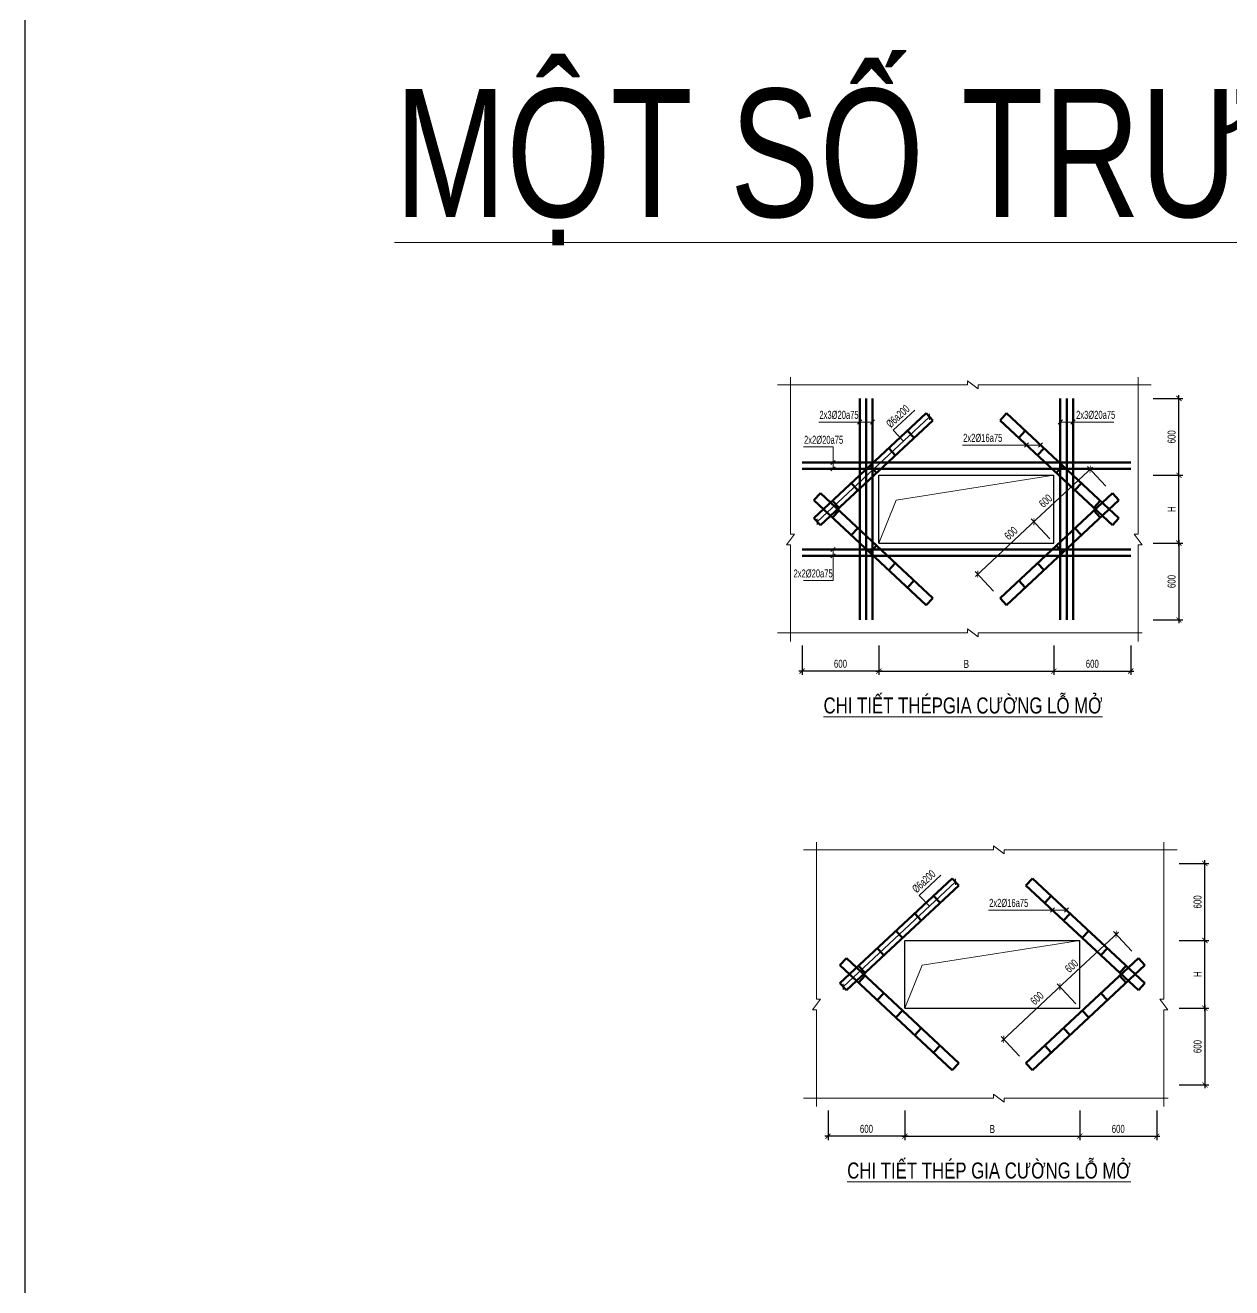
# Model space of a CAD drawing. Header units: millimetres. Extents: x -17374 to 181693, y -29783 to 15580.
# Drawn here: x 145767 to 155183, y -10369 to -515 of the extents above; entities that cross this region are included whole.
import ezdxf
from ezdxf.enums import TextEntityAlignment as Align

# ---------------------------------------------------------------- set-up
doc = ezdxf.new("R2010")
doc.units = ezdxf.units.MM
doc.header["$LTSCALE"] = 250
doc.header["$MEASUREMENT"] = 0
for name, color, linetype, lineweight in [('CDC.02.DIM', 1, 'Continuous', 18), ('CDC.03.BORDER', 3, 'Continuous', 25), ('CDC.05.STEEL', 4, 'Continuous', 50), ('CDC.06.TEXT', 2, 'Continuous', 18), ('CDC.11.NOTE', 8, 'Continuous', 18)]:
    doc.layers.add(name, color=color, linetype=linetype, lineweight=lineweight)
doc.layers.add('DIM', color=1, linetype='Continuous')
doc.styles.add('KCS_SMTEXT', font='arial.ttf', dxfattribs={"width": 0.7})
doc.dimstyles.new('KCS_DIM25', dxfattribs={"dimscale": 25, "dimtxt": 2.5, "dimasz": 1.6, "dimexe": 1.2, "dimexo": 0, "dimgap": 1, "dimtad": 1, "dimdec": 0, "dimzin": 0, "dimdsep": 46, "dimtxsty": 'KCS_SMTEXT', "dimblk": 'ARCHTICK', "dimcen": 0, "dimdle": 1, "dimclrd": 1, "dimclre": 1, "dimclrt": 2, "dimadec": 0, "dimazin": 0, "dimtfac": 1, "dimtdec": 0, "dimtix": 1, "dimtmove": 2, "dimatfit": 3, "dimfxl": 1, "dimtolj": 1, "dimtzin": 0, "dimarcsym": 0})

# ---------------------------------------------------------------- blocks, each defined once
blk = doc.blocks.new('_ArchTick')
at = {"color": 0, "linetype": 'ByBlock', "const_width": 0.15}
blk.add_lwpolyline([(-0.5, -0.5), (0.5, 0.5)], dxfattribs=at)
blk = doc.blocks.new('*D44')
at = {"layer": 'CDC.02.DIM', "color": 1, "lineweight": -2, "transparency": 16777216}
for p, q in [((153182.6, -4817.1), (153657.7, -4373.6)), ((153762.9, -4522.8), (153619, -4368.7)), ((153324.3, -4932.2), (153180.4, -4778.1))]:
    blk.add_line(p, q, dxfattribs=at)
at = {"layer": 'Defpoints', "color": 0, "transparency": 16777216}
for p in [(153639.5, -4390.6), (153762.9, -4522.8), (153324.3, -4932.2)]:
    blk.add_point(p, dxfattribs=at)
at = {"layer": 'CDC.02.DIM', "color": 1, "lineweight": -2, "transparency": 16777216, "xscale": 40, "yscale": 40, "zscale": 40}
for p, rotation in [((153639.5, -4390.6), 43.02506598910927), ((153200.8, -4800), 223.0250659891093)]:
    blk.add_blockref('_ArchTick', p, dxfattribs=dict(at, rotation=rotation))
at = {"layer": 'CDC.02.DIM', "color": 2, "transparency": 16777216, "insert": (153460.1, -4480.2), "char_height": 62.5, "attachment_point": 5, "rotation": 43.02507, "style": 'KCS_SMTEXT'}
blk.add_mtext('\\A1;600', dxfattribs=at)
blk = doc.blocks.new('*D45')
at = {"layer": 'CDC.02.DIM', "color": 1, "lineweight": -2, "transparency": 16777216}
for p, q in [((153621.2, -4407.7), (154096.4, -3964.2)), ((154201.5, -4113.5), (154057.6, -3959.3)), ((153762.9, -4522.8), (153619, -4368.7))]:
    blk.add_line(p, q, dxfattribs=at)
at = {"layer": 'Defpoints', "color": 0, "transparency": 16777216}
for p in [(154078.1, -3981.2), (154201.5, -4113.5), (153762.9, -4522.8)]:
    blk.add_point(p, dxfattribs=at)
at = {"layer": 'CDC.02.DIM', "color": 1, "lineweight": -2, "transparency": 16777216, "xscale": 40, "yscale": 40, "zscale": 40}
for p, rotation in [((154078.1, -3981.2), 43.02506598910927), ((153639.5, -4390.6), 223.0250659891093)]:
    blk.add_blockref('_ArchTick', p, dxfattribs=dict(at, rotation=rotation))
at = {"layer": 'CDC.02.DIM', "color": 2, "transparency": 16777216, "insert": (153730.1, -4228.2), "char_height": 62.5, "attachment_point": 5, "rotation": 43.02507, "style": 'KCS_SMTEXT'}
blk.add_mtext('\\A1;600', dxfattribs=at)
blk = doc.blocks.new('*D46')
at = {"layer": 'CDC.02.DIM', "color": 1, "lineweight": -2, "transparency": 16777216}
for p, q in [((154570.9, -4028.2), (154800.9, -4028.2)), ((154770.9, -4582.1), (154770.9, -4003.2)), ((154570.9, -4557.1), (154800.9, -4557.1))]:
    blk.add_line(p, q, dxfattribs=at)
at = {"layer": 'Defpoints', "color": 0, "transparency": 16777216}
for p in [(154570.9, -4028.2), (154770.9, -4028.2), (154570.9, -4557.1)]:
    blk.add_point(p, dxfattribs=at)
at = {"layer": 'CDC.02.DIM', "color": 1, "lineweight": -2, "transparency": 16777216, "xscale": 40, "yscale": 40, "zscale": 40}
for p, rotation in [((154770.9, -4028.2), 90), ((154770.9, -4557.1), 270)]:
    blk.add_blockref('_ArchTick', p, dxfattribs=dict(at, rotation=rotation))
at = {"layer": 'CDC.02.DIM', "color": 2, "transparency": 16777216, "insert": (154714.6, -4292.6), "char_height": 62.5, "attachment_point": 5, "rotation": 90, "style": 'KCS_SMTEXT'}
blk.add_mtext('\\A1;H', dxfattribs=at)
blk = doc.blocks.new('*D47')
at = {"layer": 'CDC.02.DIM', "color": 1, "lineweight": -2, "transparency": 16777216}
for p, q in [((152429.4, -5356.6), (152429.4, -5586.6)), ((153794.9, -5356.6), (153794.9, -5586.6)), ((152404.4, -5556.6), (153819.9, -5556.6))]:
    blk.add_line(p, q, dxfattribs=at)
at = {"layer": 'Defpoints', "color": 0, "transparency": 16777216}
for p in [(152429.4, -5356.6), (153794.9, -5356.6), (153794.9, -5556.6)]:
    blk.add_point(p, dxfattribs=at)
at = {"layer": 'CDC.02.DIM', "color": 1, "lineweight": -2, "transparency": 16777216, "xscale": 40, "yscale": 40, "zscale": 40, "rotation": 180}
blk.add_blockref('_ArchTick', (152429.4, -5556.6), dxfattribs=at)
at = {"layer": 'CDC.02.DIM', "color": 1, "lineweight": -2, "transparency": 16777216, "xscale": 40, "yscale": 40, "zscale": 40}
blk.add_blockref('_ArchTick', (153794.9, -5556.6), dxfattribs=at)
at = {"layer": 'CDC.02.DIM', "color": 2, "transparency": 16777216, "insert": (153112.1, -5500.4), "char_height": 62.5, "attachment_point": 5, "style": 'KCS_SMTEXT'}
blk.add_mtext('\\A1;B', dxfattribs=at)
blk = doc.blocks.new('*D48')
at = {"layer": 'CDC.02.DIM', "color": 1, "lineweight": -2, "transparency": 16777216}
for p, q in [((153794.9, -5356.6), (153794.9, -5586.6)), ((154394.9, -5356.6), (154394.9, -5586.6)), ((153769.9, -5556.6), (154419.9, -5556.6))]:
    blk.add_line(p, q, dxfattribs=at)
at = {"layer": 'Defpoints', "color": 0, "transparency": 16777216}
for p in [(153794.9, -5356.6), (154394.9, -5356.6), (154394.9, -5556.6)]:
    blk.add_point(p, dxfattribs=at)
at = {"layer": 'CDC.02.DIM', "color": 1, "lineweight": -2, "transparency": 16777216, "xscale": 40, "yscale": 40, "zscale": 40, "rotation": 180}
blk.add_blockref('_ArchTick', (153794.9, -5556.6), dxfattribs=at)
at = {"layer": 'CDC.02.DIM', "color": 1, "lineweight": -2, "transparency": 16777216, "xscale": 40, "yscale": 40, "zscale": 40}
blk.add_blockref('_ArchTick', (154394.9, -5556.6), dxfattribs=at)
at = {"layer": 'CDC.02.DIM', "color": 2, "transparency": 16777216, "insert": (154094.9, -5499.7), "char_height": 62.5, "attachment_point": 5, "style": 'KCS_SMTEXT'}
blk.add_mtext('\\A1;600', dxfattribs=at)
blk = doc.blocks.new('*D49')
at = {"layer": 'CDC.02.DIM', "color": 1, "lineweight": -2, "transparency": 16777216}
for p, q in [((151829.4, -5356.6), (151829.4, -5586.6)), ((152429.4, -5356.6), (152429.4, -5586.6)), ((152454.4, -5556.6), (151804.4, -5556.6))]:
    blk.add_line(p, q, dxfattribs=at)
at = {"layer": 'Defpoints', "color": 0, "transparency": 16777216}
for p in [(151829.4, -5356.6), (152429.4, -5356.6), (151829.4, -5556.6)]:
    blk.add_point(p, dxfattribs=at)
at = {"layer": 'CDC.02.DIM', "color": 1, "lineweight": -2, "transparency": 16777216, "xscale": 40, "yscale": 40, "zscale": 40, "rotation": 180}
blk.add_blockref('_ArchTick', (151829.4, -5556.6), dxfattribs=at)
at = {"layer": 'CDC.02.DIM', "color": 1, "lineweight": -2, "transparency": 16777216, "xscale": 40, "yscale": 40, "zscale": 40}
blk.add_blockref('_ArchTick', (152429.4, -5556.6), dxfattribs=at)
at = {"layer": 'CDC.02.DIM', "color": 2, "transparency": 16777216, "insert": (152129.4, -5499.7), "char_height": 62.5, "attachment_point": 5, "style": 'KCS_SMTEXT'}
blk.add_mtext('\\A1;600', dxfattribs=at)
blk = doc.blocks.new('*D50')
at = {"layer": 'CDC.02.DIM', "color": 1, "lineweight": -2, "transparency": 16777216}
for p, q in [((154770.9, -4532.1), (154770.9, -5182.1)), ((154570.9, -4557.1), (154800.9, -4557.1)), ((154570.9, -5157.1), (154800.9, -5157.1))]:
    blk.add_line(p, q, dxfattribs=at)
at = {"layer": 'Defpoints', "color": 0, "transparency": 16777216}
for p in [(154570.9, -4557.1), (154570.9, -5157.1), (154770.9, -5157.1)]:
    blk.add_point(p, dxfattribs=at)
at = {"layer": 'CDC.02.DIM', "color": 1, "lineweight": -2, "transparency": 16777216, "xscale": 40, "yscale": 40, "zscale": 40}
for p, rotation in [((154770.9, -4557.1), 90), ((154770.9, -5157.1), 270)]:
    blk.add_blockref('_ArchTick', p, dxfattribs=dict(at, rotation=rotation))
at = {"layer": 'CDC.02.DIM', "color": 2, "transparency": 16777216, "insert": (154714, -4857.1), "char_height": 62.5, "attachment_point": 5, "rotation": 90, "style": 'KCS_SMTEXT'}
blk.add_mtext('\\A1;600', dxfattribs=at)
blk = doc.blocks.new('*D51')
at = {"layer": 'CDC.02.DIM', "color": 1, "lineweight": -2, "transparency": 16777216}
for p, q in [((154570.9, -3428.2), (154800.9, -3428.2)), ((154770.9, -4053.2), (154770.9, -3403.2)), ((154570.9, -4028.2), (154800.9, -4028.2))]:
    blk.add_line(p, q, dxfattribs=at)
at = {"layer": 'Defpoints', "color": 0, "transparency": 16777216}
for p in [(154570.9, -3428.2), (154770.9, -3428.2), (154570.9, -4028.2)]:
    blk.add_point(p, dxfattribs=at)
at = {"layer": 'CDC.02.DIM', "color": 1, "lineweight": -2, "transparency": 16777216, "xscale": 40, "yscale": 40, "zscale": 40}
for p, rotation in [((154770.9, -3428.2), 90), ((154770.9, -4028.2), 270)]:
    blk.add_blockref('_ArchTick', p, dxfattribs=dict(at, rotation=rotation))
at = {"layer": 'CDC.02.DIM', "color": 2, "transparency": 16777216, "insert": (154714, -3728.2), "char_height": 62.5, "attachment_point": 5, "rotation": 90, "style": 'KCS_SMTEXT'}
blk.add_mtext('\\A1;600', dxfattribs=at)
blk = doc.blocks.new('*D52')
at = {"layer": 'CDC.02.DIM', "color": 1, "lineweight": -2, "transparency": 16777216}
for p, q in [((153385.3, -8446.9), (153860.5, -8003.4)), ((153965.7, -8152.7), (153821.8, -7998.5)), ((153527, -8562), (153383.1, -8407.9))]:
    blk.add_line(p, q, dxfattribs=at)
at = {"layer": 'Defpoints', "color": 0, "transparency": 16777216}
for p in [(153842.2, -8020.4), (153965.7, -8152.7), (153527, -8562)]:
    blk.add_point(p, dxfattribs=at)
at = {"layer": 'CDC.02.DIM', "color": 1, "lineweight": -2, "transparency": 16777216, "xscale": 40, "yscale": 40, "zscale": 40}
for p, rotation in [((153842.2, -8020.4), 43.02506598910927), ((153403.6, -8429.8), 223.0250659891093)]:
    blk.add_blockref('_ArchTick', p, dxfattribs=dict(at, rotation=rotation))
at = {"layer": 'CDC.02.DIM', "color": 2, "transparency": 16777216, "insert": (153662.9, -8110), "char_height": 62.5, "attachment_point": 5, "rotation": 43.02507, "style": 'KCS_SMTEXT'}
blk.add_mtext('\\A1;600', dxfattribs=at)
blk = doc.blocks.new('*D53')
at = {"layer": 'CDC.02.DIM', "color": 1, "lineweight": -2, "transparency": 16777216}
for p, q in [((153824, -8037.5), (154299.2, -7594)), ((154404.3, -7743.3), (154260.4, -7589.1)), ((153965.7, -8152.7), (153821.8, -7998.5))]:
    blk.add_line(p, q, dxfattribs=at)
at = {"layer": 'Defpoints', "color": 0, "transparency": 16777216}
for p in [(154280.9, -7611), (154404.3, -7743.3), (153965.7, -8152.7)]:
    blk.add_point(p, dxfattribs=at)
at = {"layer": 'CDC.02.DIM', "color": 1, "lineweight": -2, "transparency": 16777216, "xscale": 40, "yscale": 40, "zscale": 40}
for p, rotation in [((154280.9, -7611), 43.02506598910927), ((153842.2, -8020.4), 223.0250659891093)]:
    blk.add_blockref('_ArchTick', p, dxfattribs=dict(at, rotation=rotation))
at = {"layer": 'CDC.02.DIM', "color": 2, "transparency": 16777216, "insert": (153932.8, -7858), "char_height": 62.5, "attachment_point": 5, "rotation": 43.02507, "style": 'KCS_SMTEXT'}
blk.add_mtext('\\A1;600', dxfattribs=at)
blk = doc.blocks.new('*D54')
at = {"layer": 'CDC.02.DIM', "color": 1, "lineweight": -2, "transparency": 16777216}
for p, q in [((154773.6, -7658), (155003.6, -7658)), ((154973.6, -8211.9), (154973.6, -7633)), ((154773.6, -8186.9), (155003.6, -8186.9))]:
    blk.add_line(p, q, dxfattribs=at)
at = {"layer": 'Defpoints', "color": 0, "transparency": 16777216}
for p in [(154773.6, -7658), (154973.6, -7658), (154773.6, -8186.9)]:
    blk.add_point(p, dxfattribs=at)
at = {"layer": 'CDC.02.DIM', "color": 1, "lineweight": -2, "transparency": 16777216, "xscale": 40, "yscale": 40, "zscale": 40}
for p, rotation in [((154973.6, -7658), 90), ((154973.6, -8186.9), 270)]:
    blk.add_blockref('_ArchTick', p, dxfattribs=dict(at, rotation=rotation))
at = {"layer": 'CDC.02.DIM', "color": 2, "transparency": 16777216, "insert": (154917.4, -7922.4), "char_height": 62.5, "attachment_point": 5, "rotation": 90, "style": 'KCS_SMTEXT'}
blk.add_mtext('\\A1;H', dxfattribs=at)
blk = doc.blocks.new('*D55')
at = {"layer": 'CDC.02.DIM', "color": 1, "lineweight": -2, "transparency": 16777216}
for p, q in [((152632.2, -8986.4), (152632.2, -9216.4)), ((153997.6, -8986.4), (153997.6, -9216.4)), ((152607.2, -9186.4), (154022.6, -9186.4))]:
    blk.add_line(p, q, dxfattribs=at)
at = {"layer": 'Defpoints', "color": 0, "transparency": 16777216}
for p in [(152632.2, -8986.4), (153997.6, -8986.4), (153997.6, -9186.4)]:
    blk.add_point(p, dxfattribs=at)
at = {"layer": 'CDC.02.DIM', "color": 1, "lineweight": -2, "transparency": 16777216, "xscale": 40, "yscale": 40, "zscale": 40, "rotation": 180}
blk.add_blockref('_ArchTick', (152632.2, -9186.4), dxfattribs=at)
at = {"layer": 'CDC.02.DIM', "color": 1, "lineweight": -2, "transparency": 16777216, "xscale": 40, "yscale": 40, "zscale": 40}
blk.add_blockref('_ArchTick', (153997.6, -9186.4), dxfattribs=at)
at = {"layer": 'CDC.02.DIM', "color": 2, "transparency": 16777216, "insert": (153314.9, -9130.2), "char_height": 62.5, "attachment_point": 5, "style": 'KCS_SMTEXT'}
blk.add_mtext('\\A1;B', dxfattribs=at)
blk = doc.blocks.new('*D56')
at = {"layer": 'CDC.02.DIM', "color": 1, "lineweight": -2, "transparency": 16777216}
for p, q in [((153997.6, -8986.4), (153997.6, -9216.4)), ((154597.6, -8986.4), (154597.6, -9216.4)), ((153972.6, -9186.4), (154622.6, -9186.4))]:
    blk.add_line(p, q, dxfattribs=at)
at = {"layer": 'Defpoints', "color": 0, "transparency": 16777216}
for p in [(153997.6, -8986.4), (154597.6, -8986.4), (154597.6, -9186.4)]:
    blk.add_point(p, dxfattribs=at)
at = {"layer": 'CDC.02.DIM', "color": 1, "lineweight": -2, "transparency": 16777216, "xscale": 40, "yscale": 40, "zscale": 40, "rotation": 180}
blk.add_blockref('_ArchTick', (153997.6, -9186.4), dxfattribs=at)
at = {"layer": 'CDC.02.DIM', "color": 1, "lineweight": -2, "transparency": 16777216, "xscale": 40, "yscale": 40, "zscale": 40}
blk.add_blockref('_ArchTick', (154597.6, -9186.4), dxfattribs=at)
at = {"layer": 'CDC.02.DIM', "color": 2, "transparency": 16777216, "insert": (154297.6, -9129.5), "char_height": 62.5, "attachment_point": 5, "style": 'KCS_SMTEXT'}
blk.add_mtext('\\A1;600', dxfattribs=at)
blk = doc.blocks.new('*D57')
at = {"layer": 'CDC.02.DIM', "color": 1, "lineweight": -2, "transparency": 16777216}
for p, q in [((152032.2, -8986.4), (152032.2, -9216.4)), ((152632.2, -8986.4), (152632.2, -9216.4)), ((152657.2, -9186.4), (152007.2, -9186.4))]:
    blk.add_line(p, q, dxfattribs=at)
at = {"layer": 'Defpoints', "color": 0, "transparency": 16777216}
for p in [(152032.2, -8986.4), (152632.2, -8986.4), (152032.2, -9186.4)]:
    blk.add_point(p, dxfattribs=at)
at = {"layer": 'CDC.02.DIM', "color": 1, "lineweight": -2, "transparency": 16777216, "xscale": 40, "yscale": 40, "zscale": 40, "rotation": 180}
blk.add_blockref('_ArchTick', (152032.2, -9186.4), dxfattribs=at)
at = {"layer": 'CDC.02.DIM', "color": 1, "lineweight": -2, "transparency": 16777216, "xscale": 40, "yscale": 40, "zscale": 40}
blk.add_blockref('_ArchTick', (152632.2, -9186.4), dxfattribs=at)
at = {"layer": 'CDC.02.DIM', "color": 2, "transparency": 16777216, "insert": (152332.2, -9129.5), "char_height": 62.5, "attachment_point": 5, "style": 'KCS_SMTEXT'}
blk.add_mtext('\\A1;600', dxfattribs=at)
blk = doc.blocks.new('*D58')
at = {"layer": 'CDC.02.DIM', "color": 1, "lineweight": -2, "transparency": 16777216}
for p, q in [((154973.6, -8161.9), (154973.6, -8811.9)), ((154773.6, -8186.9), (155003.6, -8186.9)), ((154773.6, -8786.9), (155003.6, -8786.9))]:
    blk.add_line(p, q, dxfattribs=at)
at = {"layer": 'Defpoints', "color": 0, "transparency": 16777216}
for p in [(154773.6, -8186.9), (154773.6, -8786.9), (154973.6, -8786.9)]:
    blk.add_point(p, dxfattribs=at)
at = {"layer": 'CDC.02.DIM', "color": 1, "lineweight": -2, "transparency": 16777216, "xscale": 40, "yscale": 40, "zscale": 40}
for p, rotation in [((154973.6, -8186.9), 90), ((154973.6, -8786.9), 270)]:
    blk.add_blockref('_ArchTick', p, dxfattribs=dict(at, rotation=rotation))
at = {"layer": 'CDC.02.DIM', "color": 2, "transparency": 16777216, "insert": (154916.7, -8486.9), "char_height": 62.5, "attachment_point": 5, "rotation": 90, "style": 'KCS_SMTEXT'}
blk.add_mtext('\\A1;600', dxfattribs=at)
blk = doc.blocks.new('*D59')
at = {"layer": 'CDC.02.DIM', "color": 1, "lineweight": -2, "transparency": 16777216}
for p, q in [((154773.6, -7058), (155003.6, -7058)), ((154973.6, -7683), (154973.6, -7033)), ((154773.6, -7658), (155003.6, -7658))]:
    blk.add_line(p, q, dxfattribs=at)
at = {"layer": 'Defpoints', "color": 0, "transparency": 16777216}
for p in [(154773.6, -7058), (154973.6, -7058), (154773.6, -7658)]:
    blk.add_point(p, dxfattribs=at)
at = {"layer": 'CDC.02.DIM', "color": 1, "lineweight": -2, "transparency": 16777216, "xscale": 40, "yscale": 40, "zscale": 40}
for p, rotation in [((154973.6, -7058), 90), ((154973.6, -7658), 270)]:
    blk.add_blockref('_ArchTick', p, dxfattribs=dict(at, rotation=rotation))
at = {"layer": 'CDC.02.DIM', "color": 2, "transparency": 16777216, "insert": (154916.7, -7358), "char_height": 62.5, "attachment_point": 5, "rotation": 90, "style": 'KCS_SMTEXT'}
blk.add_mtext('\\A1;600', dxfattribs=at)

msp = doc.modelspace()

# ---------------------------------------------------------------- linework, layer by layer
at = {"layer": 'CDC.03.BORDER'}
for p, q in [((152429.38, -4028.18), (153794.85, -4028.18)), ((152429.38, -4557.08), (152429.38, -4028.18)), ((153794.85, -4557.08), (153794.85, -4028.18)), ((152429.38, -4557.08), (153794.85, -4557.08)), ((152632.15, -7657.99), (153997.62, -7657.99)), ((152632.15, -8186.89), (152632.15, -7657.99)), ((153997.62, -8186.89), (153997.62, -7657.99)), ((152632.15, -8186.89), (153997.62, -8186.89))]:
    msp.add_line(p, q, dxfattribs=at)
at = {"layer": 'CDC.05.STEEL'}
for p, q in [((152279.38, -5157.08), (152279.38, -3428.18)), ((152329.38, -5157.08), (152329.38, -3428.18)), ((152379.38, -5157.08), (152379.38, -3428.18)), ((153844.85, -5157.08), (153844.85, -3428.18)), ((153894.85, -5157.08), (153894.85, -3428.18)), ((153944.85, -5157.08), (153944.85, -3428.18)), ((152798.55, -3544.36), (151921.29, -4363.14)), ((152798.55, -3544.36), (152849.73, -3599.19)), ((153425.68, -3544.36), (153374.51, -3599.19)), ((153425.68, -3544.36), (154302.95, -4363.14)), ((152849.73, -3599.19), (151972.46, -4417.97)), ((153374.51, -3599.19), (154251.78, -4417.97)), ((152652.34, -3680.83), (152703.52, -3735.65)), ((153571.89, -3680.83), (153520.72, -3735.65)), ((152506.13, -3817.29), (152557.3, -3872.12)), ((153718.11, -3817.29), (153666.93, -3872.12)), ((151829.38, -3928.18), (154394.85, -3928.18)), ((151829.38, -3978.18), (154394.85, -3978.18)), ((152359.92, -3953.75), (152411.09, -4008.58)), ((153864.32, -3953.75), (153813.14, -4008.58)), ((152213.71, -4090.22), (152264.88, -4145.05)), ((154010.53, -4090.22), (153959.35, -4145.05)), ((151921.29, -4222.12), (151972.46, -4167.29)), ((152798.55, -5040.9), (151921.29, -4222.12)), ((152849.73, -4986.07), (151972.46, -4167.29)), ((152067.5, -4226.68), (152118.67, -4281.51)), ((153374.51, -4986.07), (154251.78, -4167.29)), ((153425.68, -5040.9), (154302.95, -4222.12)), ((154156.74, -4226.68), (154105.56, -4281.51)), ((154302.95, -4222.12), (154251.78, -4167.29)), ((152067.5, -4358.58), (152118.67, -4303.75)), ((154156.74, -4358.58), (154105.56, -4303.75)), ((151921.29, -4363.14), (151972.46, -4417.97)), ((154302.95, -4363.14), (154251.78, -4417.97)), ((152213.71, -4495.05), (152264.88, -4440.22)), ((154010.53, -4495.05), (153959.35, -4440.22)), ((151829.38, -4607.08), (154394.85, -4607.08)), ((152359.92, -4631.51), (152411.09, -4576.68)), ((153864.32, -4631.51), (153813.14, -4576.68)), ((151829.38, -4657.08), (154394.85, -4657.08)), ((152506.13, -4767.98), (152557.3, -4713.15)), ((153718.11, -4767.98), (153666.93, -4713.15)), ((152652.34, -4904.44), (152703.52, -4849.61)), ((153571.89, -4904.44), (153520.72, -4849.61)), ((152798.55, -5040.9), (152849.73, -4986.07)), ((153425.68, -5040.9), (153374.51, -4986.07)), ((153001.32, -7174.17), (152124.05, -7992.95)), ((153001.32, -7174.17), (153052.49, -7229)), ((153628.45, -7174.17), (153577.28, -7229)), ((153628.45, -7174.17), (154505.72, -7992.95)), ((153052.49, -7229), (152175.23, -8047.78)), ((153577.28, -7229), (154454.54, -8047.78)), ((152855.11, -7310.63), (152906.28, -7365.46)), ((153774.66, -7310.63), (153723.49, -7365.46)), ((152708.9, -7447.1), (152760.07, -7501.93)), ((153920.87, -7447.1), (153869.7, -7501.93)), ((152562.69, -7583.56), (152613.86, -7638.39)), ((154067.08, -7583.56), (154015.91, -7638.39)), ((152416.48, -7720.02), (152467.65, -7774.85)), ((154213.3, -7720.02), (154162.12, -7774.85)), ((152124.05, -7851.93), (152175.23, -7797.1)), ((153001.32, -8670.71), (152124.05, -7851.93)), ((153052.49, -8615.88), (152175.23, -7797.1)), ((152270.27, -7856.49), (152321.44, -7911.32)), ((153577.28, -8615.88), (154454.54, -7797.1)), ((153628.45, -8670.71), (154505.72, -7851.93)), ((154359.51, -7856.49), (154308.33, -7911.32)), ((154505.72, -7851.93), (154454.54, -7797.1)), ((152270.27, -7988.39), (152321.44, -7933.56)), ((154359.51, -7988.39), (154308.33, -7933.56)), ((152124.05, -7992.95), (152175.23, -8047.78)), ((152416.48, -8124.86), (152467.65, -8070.03)), ((154213.3, -8124.86), (154162.12, -8070.03)), ((154505.72, -7992.95), (154454.54, -8047.78)), ((152562.69, -8261.32), (152613.86, -8206.49)), ((154067.08, -8261.32), (154015.91, -8206.49)), ((152708.9, -8397.78), (152760.07, -8342.95)), ((153920.87, -8397.78), (153869.7, -8342.95)), ((152855.11, -8534.25), (152906.28, -8479.42)), ((153774.66, -8534.25), (153723.49, -8479.42)), ((153001.32, -8670.71), (153052.49, -8615.88)), ((153628.45, -8670.71), (153577.28, -8615.88))]:
    msp.add_line(p, q, dxfattribs=at)
at = {"layer": 'CDC.11.NOTE', "color": 1}
for p, q in [((152393.6, -3322.03), (151638.49, -3322.03)), ((152541.42, -3677), (152710.34, -3519.34)), ((151946.87, -4390.56), (152824.14, -3571.78)), ((152263.07, -3628.6), (152295.7, -3595.98)), ((152363.07, -3628.6), (152395.7, -3595.98)), ((152823.76, -3548.71), (152824.52, -3594.84)), ((153828.54, -3628.6), (153861.16, -3595.98)), ((153928.54, -3628.6), (153961.16, -3595.98)), ((152620.55, -3761.79), (152541.42, -3677)), ((153564.67, -3808.21), (153597.29, -3775.59)), ((153674.59, -3808.21), (153707.21, -3775.59)), ((152055, -3944.49), (152087.62, -3911.87)), ((152055, -3994.49), (152087.62, -3961.87)), ((152564.84, -4220.98), (153794.85, -4028.18)), ((152429.38, -4557.08), (152564.84, -4220.98)), ((151946.49, -4367.49), (151947.25, -4413.62)), ((152055, -4623.4), (152087.62, -4590.77)), ((152055, -4673.4), (152087.62, -4640.77)), ((152596.37, -6951.84), (151841.26, -6951.84)), ((152744.19, -7306.81), (152913.11, -7149.15)), ((153026.53, -7178.52), (153027.29, -7224.65)), ((152149.64, -8020.37), (153026.91, -7201.58)), ((152823.32, -7391.6), (152744.19, -7306.81)), ((153767.44, -7438.02), (153800.06, -7405.4)), ((153877.36, -7438.02), (153909.98, -7405.4)), ((152767.6, -7850.79), (153997.62, -7657.99)), ((152632.15, -8186.89), (152767.6, -7850.79)), ((152149.26, -7997.3), (152150.02, -8043.43))]:
    msp.add_line(p, q, dxfattribs=at)
for points in [[(151738.49, -3261.73), (151738.49, -4487.84), (151769.74, -4487.84), (151707.24, -4571.17), (151738.49, -4571.17), (151738.49, -5325.62)], [(152393.6, -3322.03), (153120.47, -3322.03), (153120.47, -3290.78), (153203.81, -3353.28), (153203.81, -3322.03), (154554.38, -3322.03)], [(154451.61, -3261.73), (154451.61, -4487.84), (154420.36, -4487.84), (154482.86, -4571.17), (154451.61, -4571.17), (154451.61, -5325.62)], [(152379.38, -3612.29), (151977.56, -3612.29), (151961.13, -3612.29)], [(153844.85, -3612.29), (154246.67, -3612.29), (154263.11, -3612.29)], [(152071.31, -3978.18), (152071.31, -3807.09), (151857.5, -3807.09), (151841.07, -3807.09)], [(153690.9, -3791.9), (153099.4, -3791.9), (153082.97, -3791.9)], [(152071.31, -4607.08), (152071.31, -4850.16), (151857.5, -4850.16), (151841.07, -4850.16)], [(151638.49, -5258.88), (153120.47, -5258.88), (153120.47, -5227.63), (153203.81, -5290.13), (153203.81, -5258.88), (154484.61, -5258.88)], [(151941.26, -6891.53), (151941.26, -8117.65), (151972.51, -8117.65), (151910.01, -8200.98), (151941.26, -8200.98), (151941.26, -8955.43)], [(154654.38, -6891.53), (154654.38, -8117.65), (154623.13, -8117.65), (154685.63, -8200.98), (154654.38, -8200.98), (154654.38, -8955.43)], [(152596.37, -6951.84), (153323.24, -6951.84), (153323.24, -6920.59), (153406.57, -6983.09), (153406.57, -6951.84), (154757.15, -6951.84)], [(153893.67, -7421.71), (153302.17, -7421.71), (153285.74, -7421.71)], [(151841.26, -8888.69), (153323.24, -8888.69), (153323.24, -8857.44), (153406.57, -8919.94), (153406.57, -8888.69), (154687.38, -8888.69)]]:
    msp.add_lwpolyline(points, dxfattribs=at)
at = {"layer": 'DIM'}
msp.add_lwpolyline([(145766.64, 9044.4), (181692.53, 9044.4), (181692.53, -29783.3), (145766.64, -29783.3)], close=True, dxfattribs=at)

# ---------------------------------------------------------------- texts
at = {"layer": 'CDC.06.TEXT', "color": 4, "style": 'KCS_SMTEXT', "width": 0.75}
for s, height, p in [('%%UMỘT SỐ TRƯỜNG HỢP GIA CƯỜNG THAM KHẢO', 1000, (161076.7, -2011.91)), ('%%UCHI TIẾT THÉPGIA CƯỜNG LỖ MỞ', 125, (153085.9, -5887.23)), ('%%UCHI TIẾT THÉP GIA CƯỜNG LỖ MỞ', 125, (153288.67, -9517.04))]:
    msp.add_text(s, height=height, dxfattribs=at).set_placement(p, align=Align.CENTER)
at = {"layer": 'CDC.06.TEXT', "style": 'KCS_SMTEXT', "width": 0.65}
for s, p in [('2x3%%C20a75', (151965.13, -3587.48)), ('2x3%%C20a75', (153968.43, -3587.48)), ('2x2%%C20a75', (151845.07, -3782.28)), ('2x2%%C16a75', (153086.97, -3767.09)), ('2x2%%C20a75', (151763.18, -4825.36)), ('2x2%%C16a75', (153289.74, -7396.9))]:
    msp.add_text(s, height=62.5, dxfattribs=at).set_placement(p)
for p in [(152521.41, -3661.74), (152724.18, -7291.55)]:
    msp.add_text('%%C6a200', height=62.5, rotation=43.025066, dxfattribs=at).set_placement(p)

# ---------------------------------------------------------------- dimensions: what is measured, and where the dimension line sits
at = {"layer": 'CDC.02.DIM'}
for base, p1, p2, picture, middle in [((154770.88, -3428.18), (154570.88, -4028.18), (154570.88, -3428.18), '*D51', (154713.97, -3728.18)), ((154770.88, -5157.08), (154570.88, -4557.08), (154570.88, -5157.08), '*D50', (154713.97, -4857.08)), ((154973.64, -7057.99), (154773.64, -7657.99), (154773.64, -7057.99), '*D59', (154916.73, -7357.99)), ((154973.64, -8786.89), (154773.64, -8186.89), (154773.64, -8786.89), '*D58', (154916.73, -8486.89))]:
    dim = msp.add_linear_dim(base=base, p1=p1, p2=p2, angle=90, dimstyle='KCS_DIM25', dxfattribs=at)
    dim.commit()
    dim.dimension.update_dxf_attribs({"geometry": picture, "text_midpoint": middle})
for base, p1, p2, picture, middle in [((154078.11, -3981.22), (153762.9, -4522.85), (154201.53, -4113.46), '*D45', (153730.07, -4228.2)), ((153639.47, -4390.61), (153324.27, -4932.24), (153762.9, -4522.85), '*D44', (153460.12, -4480.16)), ((154280.87, -7611.02), (153965.67, -8152.66), (154404.3, -7743.27), '*D53', (153932.84, -7858.01)), ((153842.24, -8020.42), (153527.03, -8562.05), (153965.67, -8152.66), '*D52', (153662.88, -8109.97))]:
    dim = msp.add_linear_dim(base=base, p1=p1, p2=p2, angle=43.025066, dimstyle='KCS_DIM25', dxfattribs=at)
    dim.commit()
    dim.dimension.update_dxf_attribs({"geometry": picture, "text_midpoint": middle, "dimtype": 160})
for base, p1, p2, picture, middle in [((154770.88, -4028.18), (154570.88, -4557.08), (154570.88, -4028.18), '*D46', (154714.63, -4292.63)), ((154973.64, -7657.99), (154773.64, -8186.89), (154773.64, -7657.99), '*D54', (154917.39, -7922.44))]:
    dim = msp.add_linear_dim(base=base, p1=p1, p2=p2, angle=90, text='H', dimstyle='KCS_DIM25', dxfattribs=at)
    dim.commit()
    dim.dimension.update_dxf_attribs({"geometry": picture, "text_midpoint": middle})
for base, p1, p2, picture, middle in [((151829.38, -5556.62), (152429.38, -5356.62), (151829.38, -5356.62), '*D49', (152129.38, -5499.71)), ((154394.85, -5556.62), (153794.85, -5356.62), (154394.85, -5356.62), '*D48', (154094.85, -5499.71)), ((152032.15, -9186.43), (152632.15, -8986.43), (152032.15, -8986.43), '*D57', (152332.15, -9129.52)), ((154597.62, -9186.43), (153997.62, -8986.43), (154597.62, -8986.43), '*D56', (154297.62, -9129.52))]:
    dim = msp.add_linear_dim(base=base, p1=p1, p2=p2, dimstyle='KCS_DIM25', dxfattribs=at)
    dim.commit()
    dim.dimension.update_dxf_attribs({"geometry": picture, "text_midpoint": middle})
for base, p1, p2, picture, middle in [((153794.85, -5556.62), (152429.38, -5356.62), (153794.85, -5356.62), '*D47', (153112.12, -5500.37)), ((153997.62, -9186.43), (152632.15, -8986.43), (153997.62, -8986.43), '*D55', (153314.89, -9130.18))]:
    dim = msp.add_linear_dim(base=base, p1=p1, p2=p2, text='B', dimstyle='KCS_DIM25', dxfattribs=at)
    dim.commit()
    dim.dimension.update_dxf_attribs({"geometry": picture, "text_midpoint": middle})

doc.saveas('drawing.dxf')
